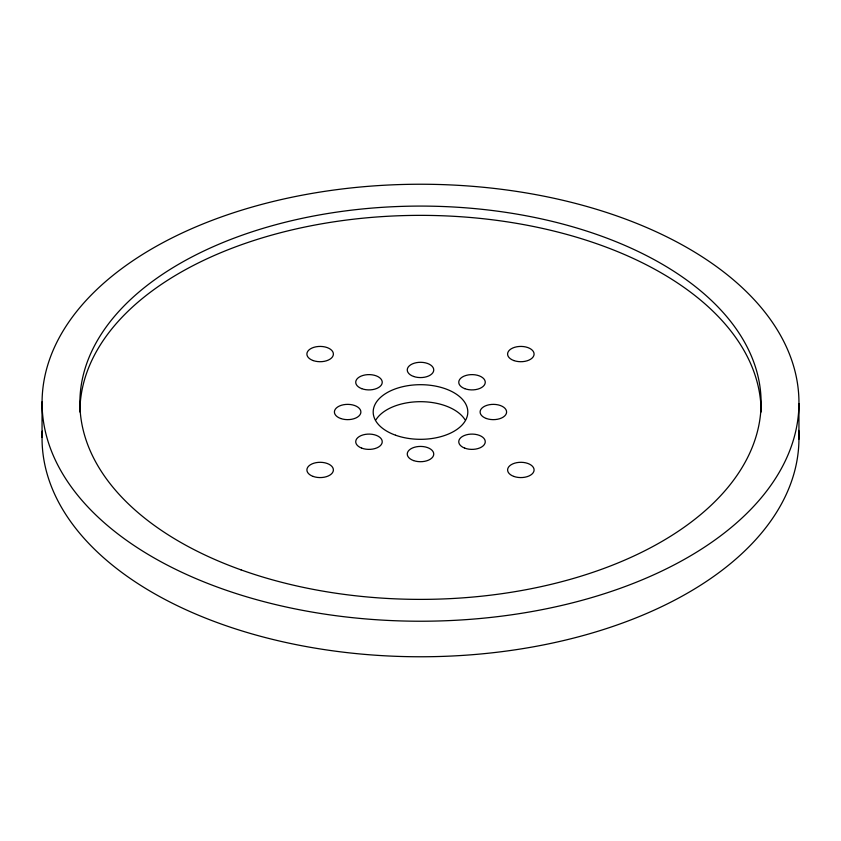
<?xml version="1.0" encoding="UTF-8"?>
<svg xmlns="http://www.w3.org/2000/svg" width="841" height="841" viewBox="0 0 841 841"><rect width="100%" height="100%" fill="white"/><g stroke="black" fill="none" stroke-linecap="round" stroke-linejoin="round"><path stroke-width="1.26" d="M798.95 403.606A378.45 218.502 0 0 1 229.971 591.517A378.45 218.502 0 0 1 232.579 213.078A378.45 218.502 0 0 1 798.95 403.606L798.95 439.139M42.05 401.861L42.05 437.394M79.895 412.006A340.605 196.647 0 0 1 420.5 215.359A340.605 196.647 0 0 1 761.105 412.006M375.99 419.743A47.306 27.311 0 0 1 420.5 401.683A47.306 27.311 0 0 1 465.01 419.743M798.708 430.403A378.45 218.502 0 0 1 421.152 656.768A378.45 218.502 0 0 1 42.25 431.16M395.575 435.218A47.306 27.311 0 0 0 467.785 412.857A47.306 27.311 0 0 0 398.15 387.932A47.306 27.311 0 0 0 395.575 435.218M464.726 388.647A13.246 7.643 0 0 0 485.236 382.718A13.246 7.643 0 0 0 466.082 375.422A13.246 7.643 0 0 0 464.726 388.647M486.413 418.513A13.246 7.643 0 0 0 506.597 412.216A13.246 7.643 0 0 0 487.055 405.278A13.246 7.643 0 0 0 486.413 418.513M464.726 448.127A13.246 7.643 0 0 0 485.236 442.198A13.246 7.643 0 0 0 466.082 434.902A13.246 7.643 0 0 0 464.726 448.127M413.562 460.574A13.246 7.643 0 0 0 433.746 454.277A13.246 7.643 0 0 0 414.203 447.338A13.246 7.643 0 0 0 413.562 460.574M361.693 448.127A13.246 7.643 0 0 0 382.213 442.198A13.246 7.643 0 0 0 363.049 434.902A13.246 7.643 0 0 0 361.693 448.127M340.71 418.513A13.246 7.643 0 0 0 360.884 412.216A13.246 7.643 0 0 0 341.351 405.278A13.246 7.643 0 0 0 340.71 418.513M361.693 388.647A13.246 7.643 0 0 0 382.213 382.718A13.246 7.643 0 0 0 363.049 375.422A13.246 7.643 0 0 0 361.693 388.647M413.562 376.453A13.246 7.643 0 0 0 433.746 370.156A13.246 7.643 0 0 0 414.203 363.217A13.246 7.643 0 0 0 413.562 376.453M513.872 476.437A13.246 7.643 0 0 0 534.088 470.182A13.246 7.643 0 0 0 514.597 463.202A13.246 7.643 0 0 0 513.872 476.437M513.872 360.568A13.246 7.643 0 0 0 534.088 354.303A13.246 7.643 0 0 0 514.597 347.322A13.246 7.643 0 0 0 513.872 360.568M313.167 360.568A13.246 7.643 0 0 0 333.383 354.303A13.246 7.643 0 0 0 313.893 347.322A13.246 7.643 0 0 0 313.167 360.568M313.167 476.437A13.246 7.643 0 0 0 333.383 470.182A13.246 7.643 0 0 0 313.893 463.202A13.246 7.643 0 0 0 313.167 476.437M241.01 569.862A340.605 196.647 0 0 0 760.937 408.905A340.605 196.647 0 0 0 259.543 229.425A340.605 196.647 0 0 0 241.01 569.862"/></g></svg>
